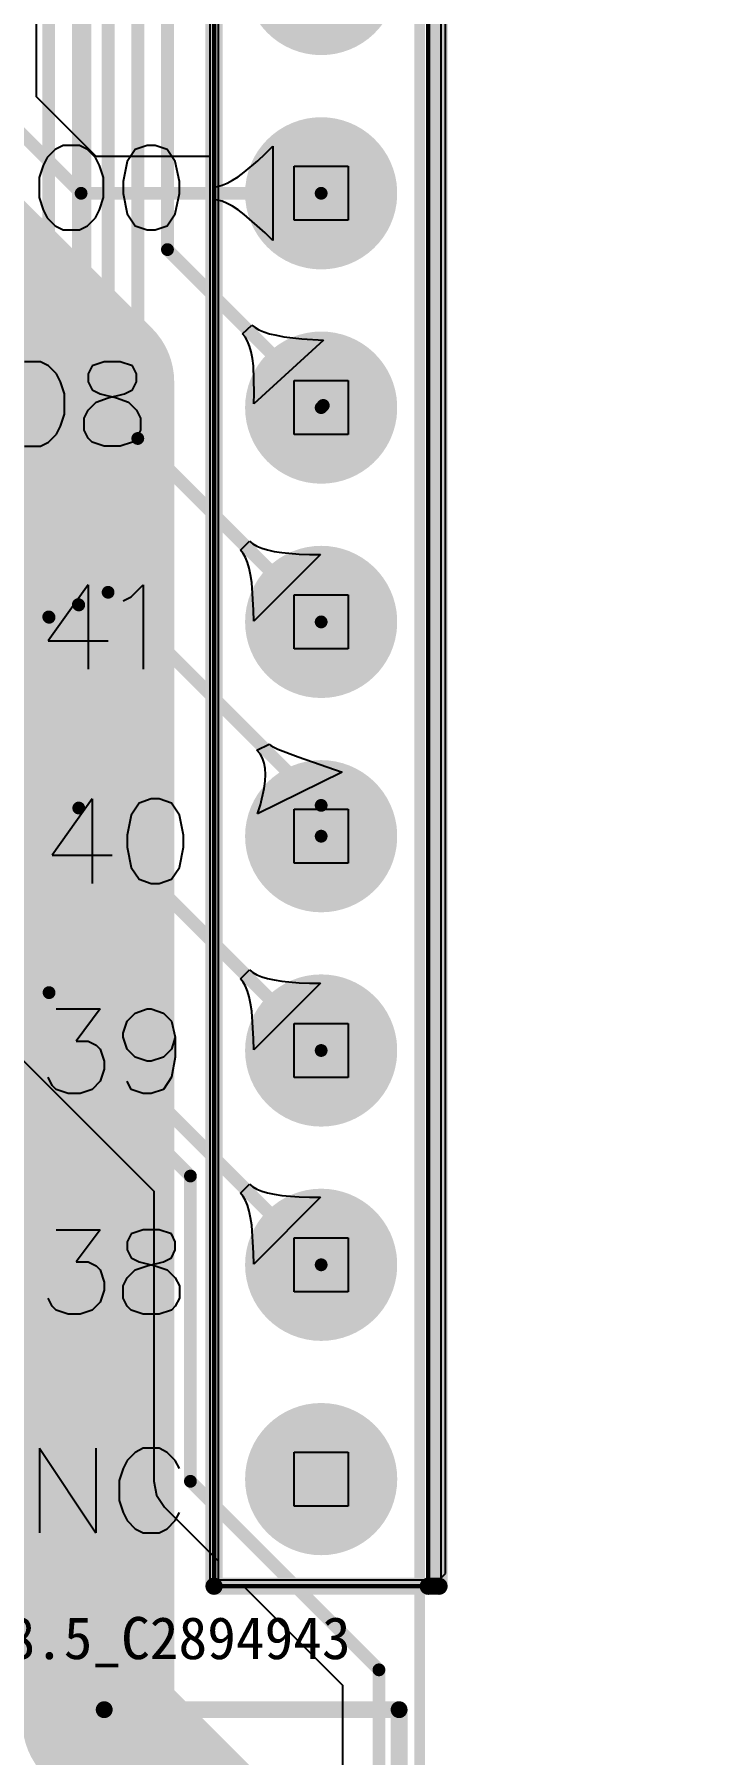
# Model space of a CAD drawing. Header units: millimetres. Extents: x -30 to 3.5, y -1.1 to 91.3.
# Drawn here: x -4.57 to 3.47, y 12.91 to 33.3 of the extents above; entities that cross this region are included whole.
import ezdxf

# ---------------------------------------------------------------- set-up
doc = ezdxf.new("R2010")
doc.units = ezdxf.units.MM
for name, color, linetype in [('BottomLayer', 5, 'Continuous'), ('BottomOverlay', 54, 'Continuous'), ('BottomSolder', 6, 'Continuous'), ('KeepOutLayer', 6, 'Continuous'), ('Mechanical15', 56, 'Continuous'), ('MultiLayer', 9, 'Continuous'), ('PadHoleLayer', 156, 'Continuous'), ('TopLayer', 1, 'Continuous'), ('TopOverlay', 2, 'Continuous'), ('TopSolder', 216, 'Continuous')]:
    doc.layers.add(name, color=color, linetype=linetype)

# ---------------------------------------------------------------- blocks, each defined once
blk = doc.blocks.new('18650_BATTERY_B_27')
at = {"layer": 'BottomOverlay', "const_width": 0.127}
blk.add_lwpolyline([(0, 0), (-76.53, 0)], dxfattribs=at)
blk = doc.blocks.new('HDR_TH_20P_P2_54_V_M_35')
at = {"layer": 'BottomLayer', "const_width": 0.8}
for points in [[(5.95, 0, 1), (6.75, 0, 1)], [(8.49, 0, 1), (9.29, 0, 1)], [(11.03, 0, 1), (11.83, 0, 1)], [(13.57, 0, 1), (14.37, 0, 1)], [(16.11, 0, 1), (16.91, 0, 1)], [(18.65, 0, 1), (19.45, 0, 1)], [(21.19, 0, 1), (21.99, 0, 1)], [(23.73, 0, 1), (24.53, 0, 1)]]:
    blk.add_lwpolyline(points, format="xyb", close=True, dxfattribs=at)
at = {"layer": 'BottomSolder', "const_width": 0.902}
for points in [[(5.899, 0, 1), (6.801, 0, 1)], [(8.439, 0, 1), (9.341, 0, 1)], [(10.979, 0, 1), (11.881, 0, 1)], [(13.519, 0, 1), (14.421, 0, 1)], [(16.059, 0, 1), (16.961, 0, 1)], [(18.599, 0, 1), (19.501, 0, 1)], [(21.139, 0, 1), (22.041, 0, 1)], [(23.679, 0, 1), (24.581, 0, 1)]]:
    blk.add_lwpolyline(points, format="xyb", close=True, dxfattribs=at)
at = {"layer": 'Mechanical15'}
for p, q in [((8.57, 0.32), (8.57, 0.32)), ((8.57, 0.32), (9.21, 0.32)), ((8.57, -0.32), (8.57, 0.32)), ((9.21, 0.32), (9.21, -0.32)), ((11.11, 0.32), (11.11, 0.32)), ((11.11, 0.32), (11.75, 0.32)), ((11.11, -0.32), (11.11, 0.32)), ((11.75, 0.32), (11.75, -0.32)), ((13.65, 0.32), (13.65, 0.32)), ((13.65, 0.32), (14.29, 0.32)), ((13.65, -0.32), (13.65, 0.32)), ((14.29, 0.32), (14.29, -0.32)), ((16.19, 0.32), (16.19, 0.32)), ((16.19, 0.32), (16.83, 0.32)), ((16.19, -0.32), (16.19, 0.32)), ((16.83, 0.32), (16.83, -0.32)), ((18.73, 0.32), (18.73, 0.32)), ((18.73, 0.32), (19.37, 0.32)), ((18.73, -0.32), (18.73, 0.32)), ((19.37, 0.32), (19.37, -0.32)), ((21.27, 0.32), (21.27, 0.32)), ((21.27, 0.32), (21.91, 0.32)), ((21.27, -0.32), (21.27, 0.32)), ((21.91, 0.32), (21.91, -0.32)), ((23.81, 0.32), (23.81, 0.32)), ((23.81, 0.32), (24.45, 0.32)), ((23.81, -0.32), (23.81, 0.32)), ((24.45, 0.32), (24.45, -0.32)), ((9.21, -0.32), (8.57, -0.32)), ((11.75, -0.32), (11.11, -0.32)), ((14.29, -0.32), (13.65, -0.32)), ((16.83, -0.32), (16.19, -0.32)), ((19.37, -0.32), (18.73, -0.32)), ((21.91, -0.32), (21.27, -0.32)), ((24.45, -0.32), (23.81, -0.32))]:
    blk.add_line(p, q, dxfattribs=at)
at = {"layer": 'Mechanical15', "const_width": 0.0508}
for points in [[(25.4, 1.27), (-25.4, 1.27)], [(25.4, -1.27), (25.4, 1.27)], [(25.4, -1.27), (-25.4, -1.27)]]:
    blk.add_lwpolyline(points, dxfattribs=at)
at = {"layer": 'Mechanical15', "const_width": 0.0254}
for points in [[(25.387, 1.27, 1), (25.413, 1.27, 1)], [(25.387, 1.27, 1), (25.413, 1.27, 1)], [(25.387, -1.27, 1), (25.413, -1.27, 1)], [(25.387, -1.27, 1), (25.413, -1.27, 1)]]:
    blk.add_lwpolyline(points, format="xyb", close=True, dxfattribs=at)
at = {"layer": 'MultiLayer', "const_width": 0.8}
for points in [[(5.95, 0, 1), (6.75, 0, 1)], [(8.49, 0, 1), (9.29, 0, 1)], [(11.03, 0, 1), (11.83, 0, 1)], [(13.57, 0, 1), (14.37, 0, 1)], [(16.11, 0, 1), (16.91, 0, 1)], [(18.65, 0, 1), (19.45, 0, 1)], [(21.19, 0, 1), (21.99, 0, 1)], [(23.73, 0, 1), (24.53, 0, 1)]]:
    blk.add_lwpolyline(points, format="xyb", close=True, dxfattribs=at)
at = {"layer": 'PadHoleLayer', "const_width": 0.525}
for points in [[(8.628, 0, 1), (9.152, 0, 1)], [(11.168, 0, 1), (11.692, 0, 1)], [(13.708, 0, 1), (14.232, 0, 1)], [(16.248, 0, 1), (16.772, 0, 1)], [(18.788, 0, 1), (19.312, 0, 1)], [(21.328, 0, 1), (21.852, 0, 1)], [(23.868, 0, 1), (24.392, 0, 1)]]:
    blk.add_lwpolyline(points, format="xyb", close=True, dxfattribs=at)
at = {"layer": 'TopLayer', "const_width": 0.8}
for points in [[(5.95, 0, 1), (6.75, 0, 1)], [(8.49, 0, 1), (9.29, 0, 1)], [(11.03, 0, 1), (11.83, 0, 1)], [(13.57, 0, 1), (14.37, 0, 1)], [(16.11, 0, 1), (16.91, 0, 1)], [(18.65, 0, 1), (19.45, 0, 1)], [(21.19, 0, 1), (21.99, 0, 1)], [(23.73, 0, 1), (24.53, 0, 1)]]:
    blk.add_lwpolyline(points, format="xyb", close=True, dxfattribs=at)
at = {"layer": 'TopOverlay', "const_width": 0.203}
for points in [[(25.4, 1.397), (-25.4, 1.397)], [(25.4, 1.27), (25.4, 1.397)], [(25.4, -1.27), (25.4, 1.27)], [(25.4, -1.27), (-25.4, -1.27)]]:
    blk.add_lwpolyline(points, dxfattribs=at)
at = {"layer": 'TopOverlay', "const_width": 0.102}
for points in [[(25.349, 1.397, 1), (25.451, 1.397, 1)], [(25.349, 1.397, 1), (25.451, 1.397, 1)], [(25.349, 1.27, 1), (25.451, 1.27, 1)], [(25.349, 1.27, 1), (25.451, 1.27, 1)], [(25.349, -1.27, 1), (25.451, -1.27, 1)], [(25.349, -1.27, 1), (25.451, -1.27, 1)]]:
    blk.add_lwpolyline(points, format="xyb", close=True, dxfattribs=at)
at = {"layer": 'TopSolder', "const_width": 0.902}
for points in [[(5.899, 0, 1), (6.801, 0, 1)], [(8.439, 0, 1), (9.341, 0, 1)], [(10.979, 0, 1), (11.881, 0, 1)], [(13.519, 0, 1), (14.421, 0, 1)], [(16.059, 0, 1), (16.961, 0, 1)], [(18.599, 0, 1), (19.501, 0, 1)], [(21.139, 0, 1), (22.041, 0, 1)], [(23.679, 0, 1), (24.581, 0, 1)]]:
    blk.add_lwpolyline(points, format="xyb", close=True, dxfattribs=at)
blk = doc.blocks.new('SK3_3_66')
at = {"layer": 'BottomLayer', "const_width": 0.8}
for points in [[(-2.9, 0, 1), (-2.1, 0, 1)], [(-0.4, 0, 1), (0.4, 0, 1)], [(2.1, 0, 1), (2.9, 0, 1)]]:
    blk.add_lwpolyline(points, format="xyb", close=True, dxfattribs=at)
at = {"layer": 'BottomSolder', "const_width": 0.902}
for points in [[(-2.951, 0, 1), (-2.049, 0, 1)], [(-0.451, 0, 1), (0.451, 0, 1)], [(2.049, 0, 1), (2.951, 0, 1)]]:
    blk.add_lwpolyline(points, format="xyb", close=True, dxfattribs=at)
at = {"layer": 'PadHoleLayer', "const_width": 0.4}
for points in [[(-2.7, 0, 1), (-2.3, 0, 1)], [(-0.2, 0, 1), (0.2, 0, 1)], [(2.3, 0, 1), (2.7, 0, 1)]]:
    blk.add_lwpolyline(points, format="xyb", close=True, dxfattribs=at)
at = {"layer": 'TopLayer', "const_width": 1.3}
for points in [[(-2.5, 0.15), (-2.5, -0.15)], [(0, 0.15), (0, -0.15)], [(2.5, 0.15), (2.5, -0.15)]]:
    blk.add_lwpolyline(points, dxfattribs=at)
at = {"layer": 'TopLayer', "const_width": 0.65}
for points in [[(-2.825, 0.15, 1), (-2.175, 0.15, 1)], [(-0.325, 0.15, 1), (0.325, 0.15, 1)], [(2.175, 0.15, 1), (2.825, 0.15, 1)], [(-2.825, -0.15, 1), (-2.175, -0.15, 1)], [(-0.325, -0.15, 1), (0.325, -0.15, 1)], [(2.175, -0.15, 1), (2.825, -0.15, 1)]]:
    blk.add_lwpolyline(points, format="xyb", close=True, dxfattribs=at)
at = {"layer": 'TopOverlay'}
for points, const_width in [([(0.28, 5.53), (-2.1, 5.53)], 0.254), ([(-2.1, 1.98), (-2.1, 5.53)], 0.254), ([(0.28, 1.98), (0.28, 5.53)], 0.254), ([(-4.267, -1.556), (-4.267, 1.94)], 0.2), ([(4.115, 1.94), (-4.267, 1.94)], 0.2), ([(0.28, 1.98), (-2.1, 1.98)], 0.254), ([(4.115, -1.556), (4.115, 1.94)], 0.2), ([(4.115, -1.556), (-4.267, -1.556)], 0.2)]:
    blk.add_lwpolyline(points, dxfattribs=dict(at, const_width=const_width))
for points, const_width in [([(-2.164, 5.53, 1), (-2.037, 5.53, 1)], 0.127), ([(-2.164, 5.53, 1), (-2.037, 5.53, 1)], 0.127), ([(0.216, 5.53, 1), (0.343, 5.53, 1)], 0.127), ([(0.216, 5.53, 1), (0.343, 5.53, 1)], 0.127), ([(-4.317, 1.94, 1), (-4.217, 1.94, 1)], 0.1), ([(-4.317, 1.94, 1), (-4.217, 1.94, 1)], 0.1), ([(-2.164, 1.98, 1), (-2.037, 1.98, 1)], 0.127), ([(-2.164, 1.98, 1), (-2.037, 1.98, 1)], 0.127), ([(0.216, 1.98, 1), (0.343, 1.98, 1)], 0.127), ([(0.216, 1.98, 1), (0.343, 1.98, 1)], 0.127), ([(4.065, 1.94, 1), (4.165, 1.94, 1)], 0.1), ([(4.065, 1.94, 1), (4.165, 1.94, 1)], 0.1), ([(-4.317, -1.556, 1), (-4.217, -1.556, 1)], 0.1), ([(-4.317, -1.556, 1), (-4.217, -1.556, 1)], 0.1), ([(4.065, -1.556, 1), (4.165, -1.556, 1)], 0.1), ([(4.065, -1.556, 1), (4.165, -1.556, 1)], 0.1)]:
    blk.add_lwpolyline(points, format="xyb", close=True, dxfattribs=dict(at, const_width=const_width))
at = {"layer": 'TopSolder', "const_width": 1.503}
for points in [[(-2.5, 0.15), (-2.5, -0.15)], [(0, 0.15), (0, -0.15)], [(2.5, 0.15), (2.5, -0.15)]]:
    blk.add_lwpolyline(points, dxfattribs=at)
at = {"layer": 'TopSolder', "const_width": 0.752}
for points in [[(-2.876, 0.15, 1), (-2.124, 0.15, 1)], [(-0.376, 0.15, 1), (0.376, 0.15, 1)], [(2.124, 0.15, 1), (2.876, 0.15, 1)], [(-2.876, -0.15, 1), (-2.124, -0.15, 1)], [(-0.376, -0.15, 1), (0.376, -0.15, 1)], [(2.124, -0.15, 1), (2.876, -0.15, 1)]]:
    blk.add_lwpolyline(points, format="xyb", close=True, dxfattribs=at)

msp = doc.modelspace()

# ---------------------------------------------------------------- linework, layer by layer
at = {"layer": 'BottomLayer'}
for p, q in [((-2.388, 65.659), (-2.388, 14.91)), ((0.305, 15.062), (0.305, 65.608)), ((-2.101, 29.756), (-1.989, 29.859)), ((-1.989, 29.859), (-1.952, 29.829)), ((-1.952, 29.829), (-1.905, 29.802)), ((-1.905, 29.802), (-1.847, 29.778)), ((-1.847, 29.778), (-1.779, 29.756)), ((-2.069, 29.717), (-2.101, 29.756)), ((-2.041, 29.668), (-2.069, 29.717)), ((-2.018, 29.61), (-2.041, 29.668)), ((-1.998, 29.541), (-2.018, 29.61)), ((-1.14, 29.68), (-1.967, 28.924)), ((-1.779, 29.756), (-1.699, 29.737)), ((-1.699, 29.737), (-1.609, 29.72)), ((-1.609, 29.72), (-1.396, 29.695)), ((-1.396, 29.695), (-1.14, 29.68)), ((-1.982, 29.463), (-1.998, 29.541)), ((-1.971, 29.375), (-1.982, 29.463)), ((-1.962, 29.052), (-1.971, 29.375)), ((-1.967, 28.924), (-1.962, 29.052)), ((-2.125, 27.189), (-2.017, 27.296)), ((-2.094, 27.151), (-2.125, 27.189)), ((-2.066, 27.103), (-2.094, 27.151)), ((-2.017, 27.296), (-1.979, 27.266)), ((-1.979, 27.266), (-1.931, 27.238)), ((-1.176, 27.14), (-1.968, 26.348)), ((-1.931, 27.238), (-1.873, 27.214)), ((-1.873, 27.214), (-1.804, 27.193)), ((-1.804, 27.193), (-1.725, 27.176)), ((-1.725, 27.176), (-1.636, 27.162)), ((-1.636, 27.162), (-1.427, 27.144)), ((-1.427, 27.144), (-1.307, 27.14)), ((-1.307, 27.14), (-1.176, 27.14)), ((-2.042, 27.045), (-2.066, 27.103)), ((-2.021, 26.976), (-2.042, 27.045)), ((-2.004, 26.897), (-2.021, 26.976)), ((-1.99, 26.808), (-2.004, 26.897)), ((-1.969, 26.479), (-1.99, 26.808)), ((-1.968, 26.348), (-1.969, 26.479)), ((-1.93, 24.819), (-1.785, 24.89)), ((-1.785, 24.89), (-1.765, 24.875)), ((-1.765, 24.875), (-1.73, 24.856)), ((-1.893, 24.776), (-1.93, 24.819)), ((-1.865, 24.725), (-1.893, 24.776)), ((-1.845, 24.667), (-1.865, 24.725)), ((-1.73, 24.856), (-1.68, 24.833)), ((-1.68, 24.833), (-1.442, 24.74)), ((-1.442, 24.74), (-0.918, 24.56)), ((-0.918, 24.56), (-1.923, 24.066)), ((-1.832, 24.602), (-1.845, 24.667)), ((-1.827, 24.53), (-1.832, 24.602)), ((-1.831, 24.451), (-1.827, 24.53)), ((-1.888, 24.173), (-1.842, 24.366)), ((-1.842, 24.366), (-1.831, 24.451)), ((-1.923, 24.066), (-1.888, 24.173)), ((-2.125, 22.109), (-2.017, 22.216)), ((-2.094, 22.071), (-2.125, 22.109)), ((-2.066, 22.023), (-2.094, 22.071)), ((-2.042, 21.965), (-2.066, 22.023)), ((-2.017, 22.216), (-1.979, 22.186)), ((-1.979, 22.186), (-1.931, 22.158)), ((-1.176, 22.06), (-1.968, 21.268)), ((-1.931, 22.158), (-1.873, 22.134)), ((-1.873, 22.134), (-1.804, 22.113)), ((-1.804, 22.113), (-1.725, 22.096)), ((-1.725, 22.096), (-1.636, 22.082)), ((-1.636, 22.082), (-1.427, 22.064)), ((-1.427, 22.064), (-1.307, 22.06)), ((-1.307, 22.06), (-1.176, 22.06)), ((-2.021, 21.896), (-2.042, 21.965)), ((-2.004, 21.817), (-2.021, 21.896)), ((-1.99, 21.728), (-2.004, 21.817)), ((-1.969, 21.399), (-1.99, 21.728)), ((-1.968, 21.268), (-1.969, 21.399)), ((-4.753, 21.192), (-3.152, 19.592)), ((-3.152, 19.592), (-3.152, 16.154)), ((-2.125, 19.569), (-2.017, 19.676)), ((-2.017, 19.676), (-1.979, 19.646)), ((-1.979, 19.646), (-1.931, 19.618)), ((-1.931, 19.618), (-1.873, 19.594)), ((-1.873, 19.594), (-1.804, 19.573)), ((-2.094, 19.531), (-2.125, 19.569)), ((-2.066, 19.483), (-2.094, 19.531)), ((-2.042, 19.425), (-2.066, 19.483)), ((-2.021, 19.356), (-2.042, 19.425)), ((-1.176, 19.52), (-1.968, 18.728)), ((-1.804, 19.573), (-1.725, 19.556)), ((-1.725, 19.556), (-1.636, 19.542)), ((-1.636, 19.542), (-1.427, 19.524)), ((-1.427, 19.524), (-1.307, 19.52)), ((-1.307, 19.52), (-1.176, 19.52)), ((-2.004, 19.277), (-2.021, 19.356)), ((-1.99, 19.188), (-2.004, 19.277)), ((-1.969, 18.859), (-1.99, 19.188)), ((-1.968, 18.728), (-1.969, 18.859)), ((-3.152, 16.154), (-3.119, 15.988)), ((-3.119, 15.988), (-3.025, 15.847)), ((-3.025, 15.847), (-2.388, 15.21)), ((-2.388, 15.21), (-2.388, 14.91)), ((-2.388, 14.91), (0.102, 14.91)), ((-2.388, 14.91), (-2.087, 14.91)), ((-2.087, 14.91), (-0.917, 13.739)), ((0.102, 14.91), (0.127, 14.884)), ((0.127, 14.884), (0.305, 15.062)), ((-0.917, 13.739), (-0.917, 11.836))]:
    msp.add_line(p, q, dxfattribs=at)
at = {"layer": 'BottomLayer', "const_width": 0.152}
for points in [[(-3.342, 28.514), (-3.342, 39.11)], [(-2.99, 30.753), (-2.99, 39.256)], [(-3.694, 26.691), (-3.694, 38.949)], [(-4.046, 26.545), (-4.046, 38.768)], [(-4.398, 26.399), (-4.398, 38.622)], [(-2.99, 30.753), (-1.143, 28.906)], [(-1.168, 28.88), (-1.143, 28.906)], [(-3.342, 28.514), (-1.168, 26.34)], [(-3.694, 26.691), (-1.168, 24.165)], [(-4.046, 26.545), (-4.042, 26.541)], [(-4.042, 24.134), (-4.042, 26.541)], [(-4.398, 26.399), (-4.394, 26.395)], [(-4.394, 21.946), (-4.394, 26.395)], [(-4.042, 24.134), (-1.168, 21.26)], [(-1.168, 23.8), (-1.168, 24.165)], [(-4.952, 22.006), (-2.718, 19.772)], [(-4.394, 21.946), (-1.168, 18.72)], [(-2.718, 16.154), (-2.718, 19.772)], [(-2.718, 16.154), (-0.483, 13.919)], [(-0.483, 4.318), (-0.483, 13.919)]]:
    msp.add_lwpolyline(points, dxfattribs=at)
at = {"layer": 'BottomLayer', "const_width": 0.076}
for points in [[(-3.028, 30.753, 1), (-2.952, 30.753, 1)], [(-3.028, 30.753, 1), (-2.952, 30.753, 1)], [(-1.206, 28.88, 1), (-1.13, 28.88, 1)], [(-1.181, 28.906, 1), (-1.105, 28.906, 1)], [(-1.181, 28.906, 1), (-1.105, 28.906, 1)], [(-3.38, 28.514, 1), (-3.304, 28.514, 1)], [(-3.38, 28.514, 1), (-3.304, 28.514, 1)], [(-3.732, 26.691, 1), (-3.656, 26.691, 1)], [(-3.732, 26.691, 1), (-3.656, 26.691, 1)], [(-4.084, 26.545, 1), (-4.008, 26.545, 1)], [(-4.084, 26.545, 1), (-4.008, 26.545, 1)], [(-4.08, 26.541, 1), (-4.004, 26.541, 1)], [(-4.08, 26.541, 1), (-4.004, 26.541, 1)], [(-4.436, 26.399, 1), (-4.36, 26.399, 1)], [(-4.436, 26.399, 1), (-4.36, 26.399, 1)], [(-4.432, 26.395, 1), (-4.356, 26.395, 1)], [(-4.432, 26.395, 1), (-4.356, 26.395, 1)], [(-1.206, 26.34, 1), (-1.13, 26.34, 1)], [(-4.08, 24.134, 1), (-4.004, 24.134, 1)], [(-4.08, 24.134, 1), (-4.004, 24.134, 1)], [(-1.206, 24.165, 1), (-1.13, 24.165, 1)], [(-1.206, 24.165, 1), (-1.13, 24.165, 1)], [(-1.206, 23.8, 1), (-1.13, 23.8, 1)], [(-4.432, 21.946, 1), (-4.356, 21.946, 1)], [(-4.432, 21.946, 1), (-4.356, 21.946, 1)], [(-1.206, 21.26, 1), (-1.13, 21.26, 1)], [(-2.756, 19.772, 1), (-2.68, 19.772, 1)], [(-2.756, 19.772, 1), (-2.68, 19.772, 1)], [(-1.206, 18.72, 1), (-1.13, 18.72, 1)], [(-2.756, 16.154, 1), (-2.68, 16.154, 1)], [(-2.756, 16.154, 1), (-2.68, 16.154, 1)], [(-0.521, 13.919, 1), (-0.445, 13.919, 1)], [(-0.521, 13.919, 1), (-0.445, 13.919, 1)]]:
    msp.add_lwpolyline(points, format="xyb", close=True, dxfattribs=at)
at = {"layer": 'KeepOutLayer', "const_width": 0.127}
msp.add_lwpolyline([(0, 2.094), (0, 89.216)], dxfattribs=at)
at = {"layer": 'TopLayer'}
for p, q in [((0.254, 14.961), (0.254, 65.659)), ((-2.489, 65.608), (-2.489, 14.986)), ((-2.489, 52.447), (-2.489, 31.855)), ((-4.544, 32.565), (-4.544, 33.631)), ((-3.834, 31.855), (-4.544, 32.565)), ((-2.489, 31.855), (-3.834, 31.855)), ((-1.92, 31.806), (-1.832, 31.888)), ((-1.832, 31.888), (-1.74, 31.98)), ((-1.74, 31.98), (-1.74, 30.86)), ((-2.221, 31.574), (-2.153, 31.617)), ((-2.153, 31.617), (-2.08, 31.67)), ((-2.08, 31.67), (-1.92, 31.806)), ((-2.445, 31.496), (-2.396, 31.501)), ((-2.445, 31.344), (-2.445, 31.496)), ((-2.396, 31.501), (-2.343, 31.516)), ((-2.343, 31.516), (-2.284, 31.54)), ((-2.284, 31.54), (-2.221, 31.574)), ((-2.396, 31.339), (-2.445, 31.344)), ((-2.343, 31.325), (-2.396, 31.339)), ((-2.284, 31.301), (-2.343, 31.325)), ((-2.221, 31.267), (-2.284, 31.301)), ((-2.153, 31.223), (-2.221, 31.267)), ((-2.08, 31.17), (-2.153, 31.223)), ((-1.832, 30.952), (-2.08, 31.17)), ((-1.74, 30.86), (-1.832, 30.952)), ((-2.489, 14.986), (0.076, 14.986)), ((0.076, 14.986), (0.178, 14.884)), ((0.178, 14.884), (0.254, 14.961))]:
    msp.add_line(p, q, dxfattribs=at)
for points, const_width in [([(-6.604, 31.977), (-3.886, 29.259)], 1.8), ([(-4.978, 32.385), (-4.014, 31.42)], 0.152), ([(-4.014, 31.42), (-1.168, 31.42)], 0.152), ([(-5.105, 30.48), (-3.81, 29.185)], 1.8), ([(-3.81, 13.306), (-3.81, 29.185)], 1.8), ([(-3.81, 13.306), (-2.184, 11.68)], 1.8)]:
    msp.add_lwpolyline(points, dxfattribs=dict(at, const_width=const_width))
for points, const_width in [([(-4.052, 31.42, 1), (-3.976, 31.42, 1)], 0.076), ([(-4.052, 31.42, 1), (-3.976, 31.42, 1)], 0.076), ([(-1.206, 31.42, 1), (-1.13, 31.42, 1)], 0.076), ([(-5.555, 30.48, 1), (-4.655, 30.48, 1)], 0.9), ([(-4.336, 29.259, 1), (-3.436, 29.259, 1)], 0.9), ([(-4.26, 29.185, 1), (-3.36, 29.185, 1)], 0.9), ([(-4.26, 29.185, 1), (-3.36, 29.185, 1)], 0.9), ([(-4.26, 13.306, 1), (-3.36, 13.306, 1)], 0.9), ([(-4.26, 13.306, 1), (-3.36, 13.306, 1)], 0.9)]:
    msp.add_lwpolyline(points, format="xyb", close=True, dxfattribs=dict(at, const_width=const_width))
at = {"layer": 'TopOverlay'}
for p, q in [((-4.415, 31.845), (-4.463, 31.75)), ((-4.32, 31.94), (-4.415, 31.845)), ((-4.225, 31.988), (-4.32, 31.94)), ((-4.034, 31.988), (-4.225, 31.988)), ((-3.939, 31.94), (-4.034, 31.988)), ((-3.844, 31.845), (-3.939, 31.94)), ((-3.796, 31.75), (-3.844, 31.845)), ((-3.373, 31.94), (-3.468, 31.797)), ((-3.23, 31.988), (-3.373, 31.94)), ((-3.135, 31.988), (-3.23, 31.988)), ((-2.992, 31.94), (-3.135, 31.988)), ((-2.897, 31.797), (-2.992, 31.94)), ((-4.463, 31.75), (-4.51, 31.607)), ((-4.51, 31.607), (-4.51, 31.369)), ((-3.749, 31.607), (-3.796, 31.75)), ((-3.749, 31.369), (-3.749, 31.607)), ((-3.468, 31.797), (-3.515, 31.559)), ((-2.849, 31.559), (-2.897, 31.797)), ((-3.515, 31.559), (-3.515, 31.416)), ((-3.515, 31.416), (-3.468, 31.178)), ((-2.897, 31.178), (-2.849, 31.416)), ((-2.849, 31.416), (-2.849, 31.559)), ((-4.51, 31.369), (-4.463, 31.226)), ((-4.463, 31.226), (-4.415, 31.131)), ((-3.844, 31.131), (-3.796, 31.226)), ((-3.796, 31.226), (-3.749, 31.369)), ((-4.415, 31.131), (-4.32, 31.036)), ((-4.32, 31.036), (-4.225, 30.988)), ((-4.034, 30.988), (-3.939, 31.036)), ((-3.939, 31.036), (-3.844, 31.131)), ((-3.468, 31.178), (-3.373, 31.036)), ((-3.373, 31.036), (-3.23, 30.988)), ((-3.135, 30.988), (-2.992, 31.036)), ((-2.992, 31.036), (-2.897, 31.178)), ((-4.225, 30.988), (-4.034, 30.988)), ((-3.23, 30.988), (-3.135, 30.988)), ((-4.496, 29.422), (-4.687, 29.422)), ((-4.401, 29.375), (-4.496, 29.422)), ((-4.306, 29.28), (-4.401, 29.375)), ((-3.882, 29.375), (-3.93, 29.28)), ((-3.739, 29.422), (-3.882, 29.375)), ((-3.549, 29.422), (-3.739, 29.422)), ((-3.406, 29.375), (-3.549, 29.422)), ((-3.358, 29.28), (-3.406, 29.375)), ((-4.258, 29.184), (-4.306, 29.28)), ((-4.211, 29.042), (-4.258, 29.184)), ((-3.93, 29.28), (-3.93, 29.184)), ((-3.93, 29.184), (-3.882, 29.089)), ((-3.406, 29.089), (-3.358, 29.184)), ((-3.358, 29.184), (-3.358, 29.28)), ((-4.211, 28.803), (-4.211, 29.042)), ((-3.882, 29.089), (-3.787, 29.042)), ((-3.834, 28.946), (-3.692, 28.994)), ((-3.787, 29.042), (-3.596, 28.994)), ((-3.692, 28.994), (-3.501, 29.042)), ((-3.596, 28.994), (-3.454, 28.946)), ((-3.501, 29.042), (-3.406, 29.089)), ((-4.258, 28.661), (-4.211, 28.803)), ((-3.977, 28.756), (-3.93, 28.851)), ((-3.977, 28.613), (-3.977, 28.756)), ((-3.93, 28.851), (-3.834, 28.946)), ((-3.454, 28.946), (-3.358, 28.851)), ((-3.358, 28.851), (-3.311, 28.756)), ((-3.311, 28.756), (-3.311, 28.613)), ((-4.401, 28.47), (-4.306, 28.565)), ((-4.306, 28.565), (-4.258, 28.661)), ((-3.93, 28.518), (-3.977, 28.613)), ((-3.311, 28.613), (-3.358, 28.518)), ((-4.687, 28.423), (-4.496, 28.423)), ((-4.496, 28.423), (-4.401, 28.47)), ((-3.882, 28.47), (-3.93, 28.518)), ((-3.739, 28.423), (-3.882, 28.47)), ((-3.549, 28.423), (-3.739, 28.423)), ((-3.406, 28.47), (-3.549, 28.423)), ((-3.358, 28.518), (-3.406, 28.47)), ((-3.93, 26.781), (-4.406, 26.114)), ((-3.93, 26.781), (-3.93, 25.781)), ((-3.42, 26.638), (-3.277, 26.781)), ((-3.277, 26.781), (-3.277, 25.781)), ((-3.515, 26.59), (-3.42, 26.638)), ((-4.406, 26.114), (-3.692, 26.114)), ((-3.882, 24.241), (-4.358, 23.574)), ((-3.882, 24.241), (-3.882, 23.241)), ((-3.325, 24.193), (-3.42, 24.05)), ((-3.182, 24.241), (-3.325, 24.193)), ((-3.087, 24.241), (-3.182, 24.241)), ((-2.944, 24.193), (-3.087, 24.241)), ((-2.849, 24.05), (-2.944, 24.193)), ((-3.42, 24.05), (-3.468, 23.812)), ((-2.801, 23.812), (-2.849, 24.05)), ((-3.468, 23.812), (-3.468, 23.669)), ((-3.468, 23.669), (-3.42, 23.431)), ((-2.849, 23.431), (-2.801, 23.669)), ((-2.801, 23.669), (-2.801, 23.812)), ((-4.358, 23.574), (-3.644, 23.574)), ((-3.42, 23.431), (-3.325, 23.289)), ((-3.325, 23.289), (-3.182, 23.241)), ((-3.087, 23.241), (-2.944, 23.289)), ((-2.944, 23.289), (-2.849, 23.431)), ((-3.182, 23.241), (-3.087, 23.241)), ((-4.31, 21.752), (-3.787, 21.752)), ((-3.787, 21.752), (-4.072, 21.371)), ((-3.468, 21.609), (-3.373, 21.704)), ((-3.373, 21.704), (-3.23, 21.752)), ((-3.23, 21.752), (-3.182, 21.752)), ((-3.182, 21.752), (-3.039, 21.704)), ((-3.039, 21.704), (-2.944, 21.609)), ((-3.515, 21.466), (-3.468, 21.609)), ((-3.515, 21.418), (-3.515, 21.466)), ((-3.468, 21.275), (-3.515, 21.418)), ((-2.944, 21.609), (-2.897, 21.418)), ((-2.897, 21.418), (-2.944, 21.275)), ((-2.897, 21.418), (-2.897, 21.18)), ((-4.072, 21.371), (-3.93, 21.371)), ((-3.93, 21.371), (-3.834, 21.323)), ((-3.834, 21.323), (-3.787, 21.275)), ((-3.787, 21.275), (-3.739, 21.133)), ((-3.373, 21.18), (-3.468, 21.275)), ((-2.944, 21.275), (-3.039, 21.18)), ((-3.739, 21.037), (-3.787, 20.895)), ((-3.739, 21.133), (-3.739, 21.037)), ((-3.23, 21.133), (-3.373, 21.18)), ((-3.182, 21.133), (-3.23, 21.133)), ((-3.039, 21.18), (-3.182, 21.133)), ((-2.897, 21.18), (-2.944, 20.942)), ((-4.358, 20.847), (-4.406, 20.942)), ((-4.31, 20.799), (-4.358, 20.847)), ((-4.168, 20.752), (-4.31, 20.799)), ((-3.882, 20.799), (-4.025, 20.752)), ((-3.787, 20.895), (-3.882, 20.799)), ((-3.42, 20.799), (-3.468, 20.895)), ((-3.277, 20.752), (-3.42, 20.799)), ((-3.039, 20.799), (-3.182, 20.752)), ((-2.944, 20.942), (-3.039, 20.799)), ((-4.025, 20.752), (-4.168, 20.752)), ((-3.182, 20.752), (-3.277, 20.752)), ((-4.31, 19.135), (-3.787, 19.135)), ((-3.787, 19.135), (-4.072, 18.755)), ((-3.42, 19.088), (-3.468, 18.993)), ((-3.468, 18.993), (-3.468, 18.897)), ((-3.277, 19.135), (-3.42, 19.088)), ((-3.087, 19.135), (-3.277, 19.135)), ((-2.944, 19.088), (-3.087, 19.135)), ((-2.897, 18.993), (-2.944, 19.088)), ((-2.897, 18.897), (-2.897, 18.993)), ((-3.468, 18.897), (-3.42, 18.802)), ((-3.42, 18.802), (-3.325, 18.755)), ((-3.039, 18.755), (-2.944, 18.802)), ((-2.944, 18.802), (-2.897, 18.897)), ((-4.072, 18.755), (-3.93, 18.755)), ((-3.93, 18.755), (-3.834, 18.707)), ((-3.834, 18.707), (-3.787, 18.659)), ((-3.787, 18.659), (-3.739, 18.516)), ((-3.515, 18.469), (-3.468, 18.564)), ((-3.468, 18.564), (-3.373, 18.659)), ((-3.373, 18.659), (-3.23, 18.707)), ((-3.325, 18.755), (-3.135, 18.707)), ((-3.23, 18.707), (-3.039, 18.755)), ((-3.135, 18.707), (-2.992, 18.659)), ((-2.992, 18.659), (-2.897, 18.564)), ((-2.897, 18.564), (-2.849, 18.469)), ((-3.739, 18.421), (-3.787, 18.278)), ((-3.739, 18.516), (-3.739, 18.421)), ((-3.515, 18.326), (-3.515, 18.469)), ((-2.849, 18.469), (-2.849, 18.326)), ((-4.358, 18.231), (-4.406, 18.326)), ((-4.31, 18.183), (-4.358, 18.231)), ((-4.168, 18.136), (-4.31, 18.183)), ((-3.882, 18.183), (-4.025, 18.136)), ((-3.787, 18.278), (-3.882, 18.183)), ((-3.468, 18.231), (-3.515, 18.326)), ((-3.42, 18.183), (-3.468, 18.231)), ((-3.277, 18.136), (-3.42, 18.183)), ((-2.944, 18.183), (-3.087, 18.136)), ((-2.897, 18.231), (-2.944, 18.183)), ((-2.849, 18.326), (-2.897, 18.231)), ((-4.025, 18.136), (-4.168, 18.136)), ((-3.087, 18.136), (-3.277, 18.136)), ((-4.506, 16.545), (-4.506, 15.545)), ((-4.506, 16.545), (-3.839, 15.545)), ((-3.839, 16.545), (-3.839, 15.545)), ((-3.277, 16.545), (-3.373, 16.497)), ((-3.087, 16.545), (-3.277, 16.545)), ((-2.992, 16.497), (-3.087, 16.545)), ((-3.468, 16.402), (-3.515, 16.307)), ((-3.373, 16.497), (-3.468, 16.402)), ((-2.897, 16.402), (-2.992, 16.497)), ((-2.849, 16.307), (-2.897, 16.402)), ((-3.515, 16.307), (-3.563, 16.164)), ((-3.563, 16.164), (-3.563, 15.926)), ((-3.563, 15.926), (-3.515, 15.783)), ((-3.515, 15.783), (-3.468, 15.688)), ((-2.897, 15.688), (-2.849, 15.783)), ((-3.468, 15.688), (-3.373, 15.592)), ((-3.373, 15.592), (-3.277, 15.545)), ((-3.277, 15.545), (-3.087, 15.545)), ((-3.087, 15.545), (-2.992, 15.592)), ((-2.992, 15.592), (-2.897, 15.688))]:
    msp.add_line(p, q, dxfattribs=at)

# ---------------------------------------------------------------- block references
at = {"rotation": 270}
for name, p in [('18650_BATTERY_B_27', (-3.956, 7.462)), ('HDR_TH_20P_P2_54_V_M_35', (-1.168, 40.31)), ('SK3_3_66', (-2.184, 9.18))]:
    msp.add_blockref(name, p, dxfattribs=at)

# ---------------------------------------------------------------- texts
at = {"layer": 'TopOverlay'}
msp.add_text('PZ254-1-20-Z-8.5_C2894943', height=0.5, dxfattribs=at).set_placement((-9.322, 14.046))

doc.saveas('drawing.dxf')
